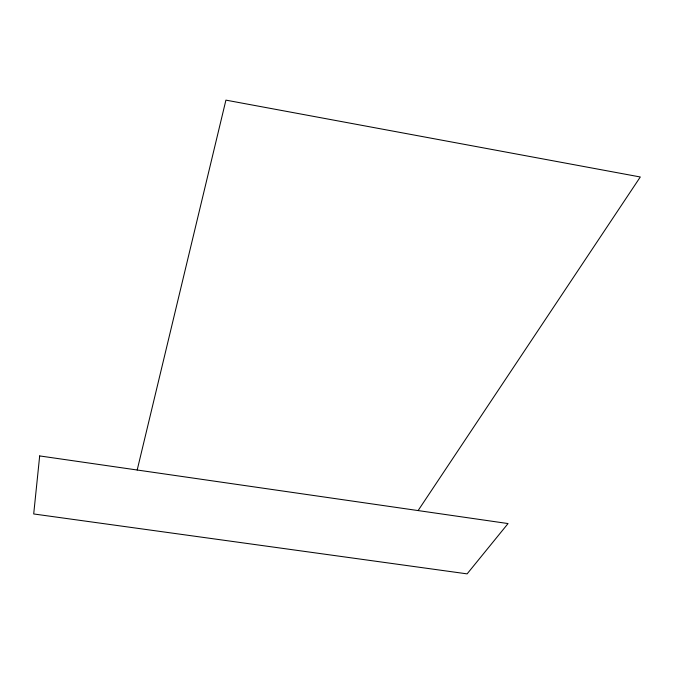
<?xml version="1.0" encoding="UTF-8"?>
<svg xmlns="http://www.w3.org/2000/svg" width="674" height="674" viewBox="0 0 674 674"><rect width="100%" height="100%" fill="white"/><g stroke="black" fill="none" stroke-linecap="round" stroke-linejoin="round"><path stroke-width="1.01" d="M137.193 470.005L225.916 100.131L640.3 176.984L418.099 510.572M39.673 455.927L33.7 513.959L467.124 573.869L508.044 523.563L39.673 455.927"/></g></svg>
